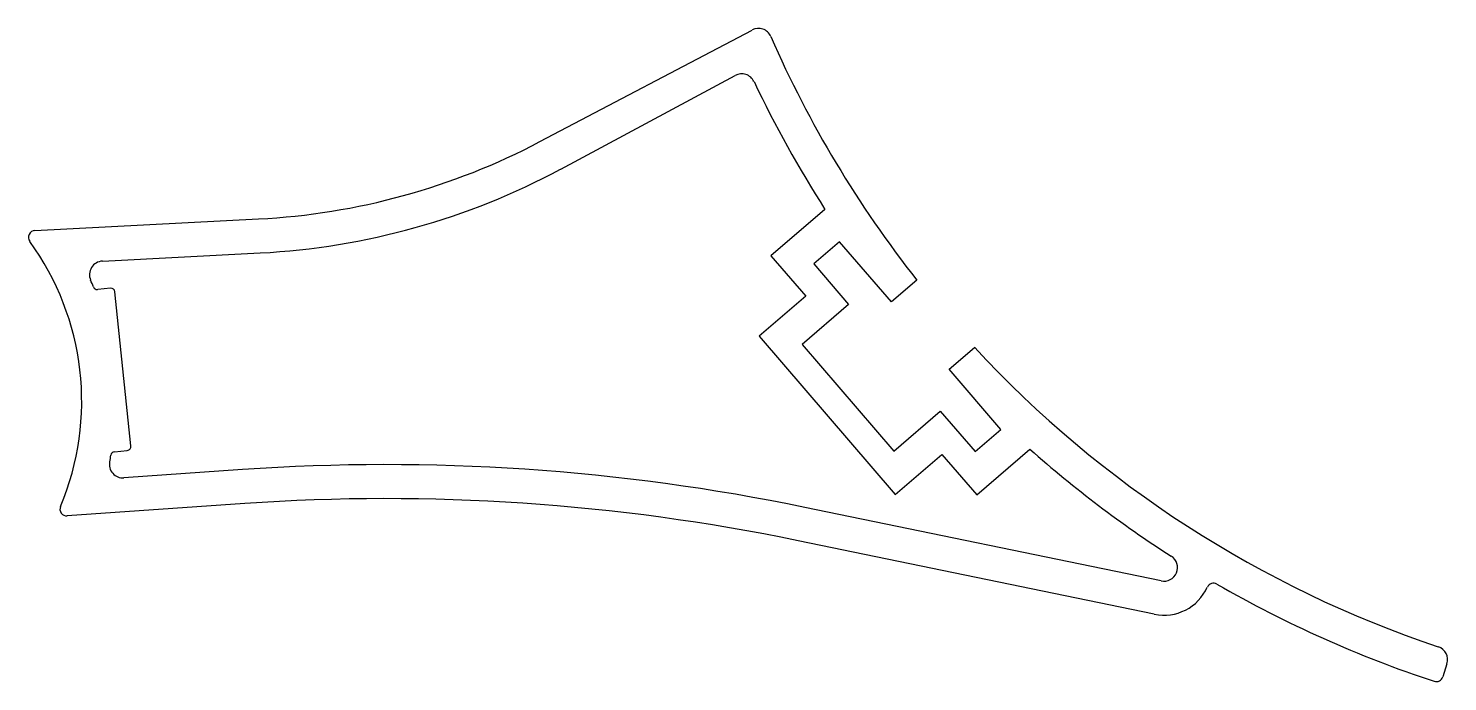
# Model space of a CAD drawing. Extents: x 896 to 1001, y 25 to 73.
import ezdxf

# ---------------------------------------------------------------- set-up
doc = ezdxf.new("R2010")
doc.units = 0
doc.header["$LTSCALE"] = 15
doc.layers.get('0').update_dxf_attribs({"linetype": 'CONTINUOUS'})

msp = doc.modelspace()

# ---------------------------------------------------------------- linework, layer by layer
for p, q in [((934, 65.15), (949.6, 73.35)), ((935.53, 63.12), (948.37, 70.01)), ((954.96, 60.16), (950.99, 56.76)), ((896.86, 58.61), (913.31, 59.46)), ((956.04, 57.79), (954.15, 56.16)), ((959.85, 53.36), (956.04, 57.79)), ((901.83, 56.36), (913.44, 56.96)), ((950.99, 56.76), (953.56, 53.78)), ((954.15, 56.16), (956.7, 53.18)), ((902.42, 54.37), (901.49, 54.28)), ((961.72, 54.97), (959.85, 53.36)), ((903.93, 42.77), (902.75, 54.11)), ((953.56, 53.78), (950.13, 50.84)), ((956.7, 53.18), (953.28, 50.24)), ((950.13, 50.84), (960.13, 39.2)), ((953.28, 50.24), (960.02, 42.4)), ((964.09, 48.42), (965.96, 50.02)), ((967.9, 43.98), (964.09, 48.42)), ((960.02, 42.4), (963.44, 45.33)), ((963.44, 45.33), (966.01, 42.36)), ((966.01, 42.36), (967.9, 43.98)), ((902.72, 42.34), (903.66, 42.44)), ((960.13, 39.2), (963.55, 42.14)), ((963.55, 42.14), (966.13, 39.17)), ((966.13, 39.17), (970.04, 42.54)), ((912.13, 41.03), (903.41, 40.43)), ((912.3, 38.54), (899.25, 37.63)), ((979.69, 32.85), (953.49, 38.25)), ((979.18, 30.4), (952.99, 35.8)), ((1000.7, 26.75), (1000.4, 25.8))]:
    msp.add_line(p, q)
for centre, radius, start, end in [((950.07, 72.47), 1, 23.6535, 117.755), ((1025.99, 105.7), 81.88, 203.6423, 218.2914), ((948.84, 69.13), 1, 25.4304, 118.1434), ((1026.08, 105.76), 84.48, 205.3734, 212.6636), ((910.71, 109.43), 50.04, 272.9789, 297.7446), ((910.7, 109.46), 52.57, 272.986, 298.1824), ((896.89, 58.11), 0.5, 92.9688, 216.015), ((880.31, 46.05), 20, 337.2619, 36.0153), ((901.88, 55.36), 1, 92.9665, 203.3385), ((880.67, 46.21), 22.1, 21.9302, 23.3471), ((901.45, 54.57), 0.3, 201.9694, 275.9436), ((902.45, 54.07), 0.301, 6.0866, 95.8484), ((1026.09, 105.77), 82, 222.8291, 251.4965), ((880.31, 46.05), 22.5, 348.6386, 349.8636), ((902.75, 42.04), 0.3, 95.966, 169.8676), ((903.63, 42.74), 0.3, 275.9671, 5.9683), ((1025.95, 105.57), 84.26, 228.4302, 237.3029), ((903.34, 41.42), 0.997, 168.3845, 274.2209), ((922.68, -111.1), 152.5, 78.3438, 93.9684), ((922.68, -111.1), 150, 78.3436, 93.9686), ((899.21, 38.13), 0.501, 157.358, 273.8714), ((979.89, 33.83), 1, 258.4393, 57.195), ((979.89, 33.83), 3.5, 258.3466, 335.7893), ((983.54, 32.19), 0.501, 60.0239, 155.7242), ((1026.09, 105.76), 84.49, 239.9569, 251.8461), ((999.75, 27.06), 1, 342.3029, 71.3793), ((999.92, 25.95), 0.501, 252.009, 342.0214)]:
    msp.add_arc(centre, radius, start, end)

doc.saveas('drawing.dxf')
